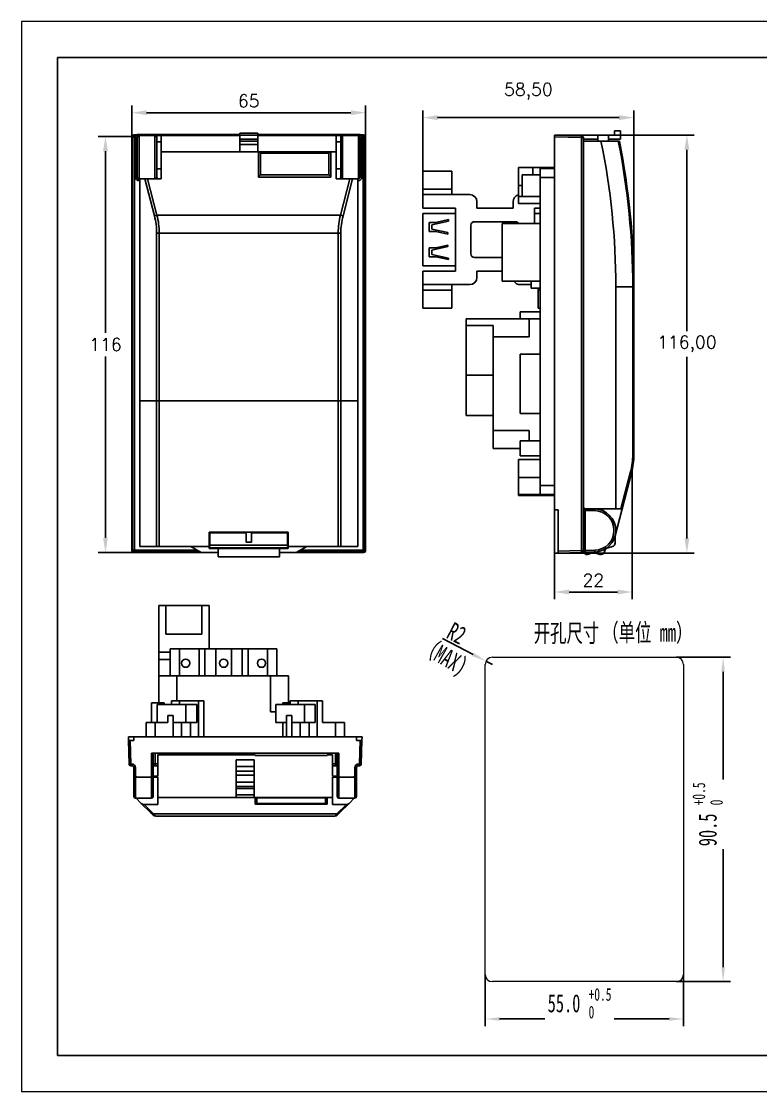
# Model space of a CAD drawing. Header units: millimetres. Extents: x 267 to 687, y -167 to 130.
# Drawn here: x 267.2 to 472.3, y -167.5 to 129.5 of the extents above; entities that cross this region are included whole.
import ezdxf

# ---------------------------------------------------------------- set-up
doc = ezdxf.new("R2010")
doc.units = ezdxf.units.MM
doc.header["$PDSIZE"] = -1
doc.linetypes.add('虚线', pattern=[2, 1, -1])
doc.layers.get('0').update_dxf_attribs({"lineweight": 18})
for name, color, linetype, lineweight in [('尺寸线层', 3, 'Continuous', 18), ('粗实线层', 7, 'Continuous', 25), ('细实线层', 7, 'Continuous', 18)]:
    doc.layers.add(name, color=color, linetype=linetype, lineweight=lineweight)
doc.styles.get("Standard").update_dxf_attribs({"font": 'txt.shx'})
doc.styles.add('标准', font='', dxfattribs={"width": 0.667})
doc.styles.get('标准').set_extended_font_data('宋体')
doc.dimstyles.new('ISO-25', dxfattribs={"dimtxt": 2.5, "dimasz": 2.5, "dimexe": 1.25, "dimexo": 0.625, "dimtad": 1, "dimtxsty": 'Standard', "dimcen": 2.5, "dimdle": 5, "dimadec": 0, "dimazin": 0, "dimtfac": 1, "dimtmove": 0, "dimatfit": 3, "dimfxl": 1, "dimarcsym": 0})
doc.dimstyles.new('标准', dxfattribs={"dimtxt": 3.5, "dimasz": 4, "dimexe": 2, "dimexo": 0, "dimtad": 1, "dimdsep": 46, "dimtxsty": '标准', "dimblk": '_CAXARROW', "dimcen": 0, "dimdle": 6, "dimazin": 2, "dimtfac": 0.707107, "dimtdec": 3, "dimtmove": 2, "dimatfit": 3, "dimfxl": 1, "dimfrac": 2, "dimtolj": 1, "dimarcsym": 1})

# ---------------------------------------------------------------- blocks, each defined once
blk = doc.blocks.new('*X2')
at = {"layer": 'Defpoints', "color": 0, "transparency": 16777216}
for p in [(297.9, 104.2), (297.9, 86.12), (362.7, 86.12)]:
    blk.add_point(p, dxfattribs=at)
at = {"layer": '尺寸线层', "color": 0, "linetype": 'Continuous', "lineweight": -2, "transparency": 16777216}
for p, q in [((297.9, 86.12), (297.9, 106.2)), ((358.62, 104.2), (301.98, 104.2)), ((362.7, 86.12), (362.7, 106.2))]:
    blk.add_line(p, q, dxfattribs=at)
at = {"layer": '尺寸线层', "color": 0, "transparency": 16777216}
for points in [[(301.98, 104.88), (301.98, 103.52), (297.9, 104.2)], [(358.62, 104.88), (358.62, 103.52), (362.7, 104.2)]]:
    blk.add_solid(points, dxfattribs=at)
at = {"layer": '尺寸线层', "color": 0, "transparency": 16777216, "insert": (330.3, 107.48), "char_height": 3.5, "width": 20.5, "attachment_point": 5, "bg_fill": 3, "box_fill_scale": 1.1, "bg_fill_color": 256, "bg_fill_true_color": 13158600, "bg_fill_transparency": 0}
blk.add_mtext('\\A1;65', dxfattribs=at)
blk = doc.blocks.new('*X3')
at = {"layer": 'Defpoints', "color": 0, "transparency": 16777216}
for p in [(415.1, 97.99), (451.82, 97.99), (415.1, -18.01)]:
    blk.add_point(p, dxfattribs=at)
at = {"layer": '尺寸线层', "color": 0, "linetype": 'Continuous', "lineweight": -2, "transparency": 16777216}
for p, q in [((415.1, 97.99), (453.82, 97.99)), ((451.82, 93.91), (451.82, 43.55)), ((451.82, -13.93), (451.82, 36.42)), ((415.1, -18.01), (453.82, -18.01))]:
    blk.add_line(p, q, dxfattribs=at)
at = {"layer": '尺寸线层', "color": 0, "transparency": 16777216}
for points in [[(451.14, 93.91), (452.5, 93.91), (451.82, 97.99)], [(451.14, -13.93), (452.5, -13.93), (451.82, -18.01)]]:
    blk.add_solid(points, dxfattribs=at)
at = {"layer": '尺寸线层', "color": 0, "transparency": 16777216, "insert": (451.82, 39.99), "char_height": 3.5, "width": 22.5, "attachment_point": 5, "bg_fill": 3, "box_fill_scale": 1.1, "bg_fill_color": 256, "bg_fill_true_color": 13158600, "bg_fill_transparency": 0}
blk.add_mtext('\\A1;116,00', dxfattribs=at)
blk = doc.blocks.new('*X4')
at = {"layer": 'Defpoints', "color": 0, "transparency": 16777216}
for p in [(378.6, 102.83), (378.6, 87.99), (437.1, 55.88)]:
    blk.add_point(p, dxfattribs=at)
at = {"layer": '尺寸线层', "color": 0, "linetype": 'Continuous', "lineweight": -2, "transparency": 16777216}
for p, q in [((378.6, 87.99), (378.6, 104.83)), ((437.1, 55.88), (437.1, 104.83)), ((433.02, 102.83), (382.68, 102.83))]:
    blk.add_line(p, q, dxfattribs=at)
at = {"layer": '尺寸线层', "color": 0, "transparency": 16777216}
for points in [[(382.68, 103.51), (382.68, 102.15), (378.6, 102.83)], [(433.02, 103.51), (433.02, 102.15), (437.1, 102.83)]]:
    blk.add_solid(points, dxfattribs=at)
at = {"layer": '尺寸线层', "color": 0, "transparency": 16777216, "insert": (407.85, 110.15), "char_height": 3.5, "width": 19.5, "attachment_point": 5, "bg_fill": 3, "box_fill_scale": 1.1, "bg_fill_color": 256, "bg_fill_true_color": 13158600, "bg_fill_transparency": 0}
blk.add_mtext('\\A1;58,50', dxfattribs=at)
blk = doc.blocks.new('$CAXA_FRAME_13B17AC1$')
at = {"layer": '粗实线层'}
for p, q in [((-200, 138.5), (-200, -138.5)), ((200, 138.5), (-200, 138.5)), ((-200, -138.5), (200, -138.5))]:
    blk.add_line(p, q, dxfattribs=at)
at = {"layer": '细实线层'}
for p, q in [((210, 148.5), (-210, 148.5)), ((-210, 148.5), (-210, -148.5)), ((-210, -148.5), (210, -148.5))]:
    blk.add_line(p, q, dxfattribs=at)
blk = doc.blocks.new('_CAXARROW')
blk.add_hatch(color=0).paths.add_polyline_path([(0, 0), (-1, 0.125), (-1, -0.125)], flags=0)
blk = doc.blocks.new('*D10')
at = {"color": 0, "lineweight": -2, "transparency": 16777216}
for p, q in [((395.88, -134.93), (395.88, -149.31)), ((450.88, -134.93), (450.88, -149.31)), ((399.88, -147.31), (412.44, -147.31)), ((446.88, -147.31), (431.66, -147.31))]:
    blk.add_line(p, q, dxfattribs=at)
at = {"layer": 'Defpoints', "color": 0, "transparency": 16777216}
for p in [(395.88, -134.93), (450.88, -134.93), (450.88, -147.31)]:
    blk.add_point(p, dxfattribs=at)
at = {"color": 0, "lineweight": -2, "transparency": 16777216, "xscale": 4, "yscale": 4, "zscale": 4, "rotation": 180}
blk.add_blockref('_CAXARROW', (395.88, -147.31), dxfattribs=at)
at = {"color": 0, "lineweight": -2, "transparency": 16777216, "xscale": 4, "yscale": 4, "zscale": 4}
blk.add_blockref('_CAXARROW', (450.88, -147.31), dxfattribs=at)
at = {"color": 0, "transparency": 16777216, "insert": (422.05, -142.94), "char_height": 5, "width": 50.891, "attachment_point": 5, "style": '标准'}
blk.add_mtext('\\A1;55.0 {\\H0.7x;\\S+0.5^ 0;}', dxfattribs=at)
blk = doc.blocks.new('*D11')
at = {"color": 0, "lineweight": -2, "transparency": 16777216}
for p, q in [((448.88, -46.93), (463.87, -46.93)), ((461.87, -50.93), (461.87, -80.86)), ((461.87, -132.93), (461.87, -100.15)), ((448.88, -136.93), (463.87, -136.93))]:
    blk.add_line(p, q, dxfattribs=at)
at = {"layer": 'Defpoints', "color": 0, "transparency": 16777216}
for p in [(448.88, -46.93), (448.88, -136.93), (461.87, -136.93)]:
    blk.add_point(p, dxfattribs=at)
at = {"color": 0, "lineweight": -2, "transparency": 16777216, "xscale": 4, "yscale": 4, "zscale": 4}
for p, rotation in [((461.87, -46.93), 90), ((461.87, -136.93), 270)]:
    blk.add_blockref('_CAXARROW', p, dxfattribs=dict(at, rotation=rotation))
at = {"color": 0, "transparency": 16777216, "insert": (457.57, -90.51), "char_height": 5, "width": 51.3719, "attachment_point": 5, "rotation": 90, "style": '标准'}
blk.add_mtext('\\A1;90.5 {\\H0.7x;\\S+0.5^ 0;}', dxfattribs=at)
blk = doc.blocks.new('*D12')
at = {"color": 0, "lineweight": -2, "transparency": 16777216}
for p, q in [((384.07, -41.74), (392.56, -46.16)), ((397.88, -48.93), (396.1, -48.01))]:
    blk.add_line(p, q, dxfattribs=at)
at = {"layer": 'Defpoints', "color": 0, "transparency": 16777216}
for p in [(396.1, -48.01), (397.88, -48.93)]:
    blk.add_point(p, dxfattribs=at)
at = {"color": 0, "lineweight": -2, "transparency": 16777216, "xscale": 4, "yscale": 4, "zscale": 4, "rotation": 332.4782939990824}
blk.add_blockref('_CAXARROW', (396.1, -48.01), dxfattribs=at)
at = {"color": 0, "transparency": 16777216, "insert": (387.98, -40.25), "char_height": 5, "width": 44.6882, "attachment_point": 5, "rotation": 332.4783, "style": '标准'}
blk.add_mtext('\\A1;R2', dxfattribs=at)
blk = doc.blocks.new('*D13')
at = {"color": 0, "lineweight": -2, "transparency": 16777216}
for p, q in [((415.1, 6.92), (415.1, -30.81)), ((436.65, 6.92), (436.65, -30.81)), ((432.57, -28.81), (419.18, -28.81))]:
    blk.add_line(p, q, dxfattribs=at)
at = {"color": 0, "transparency": 16777216}
for points in [[(419.18, -28.13), (419.18, -29.49), (415.1, -28.81)], [(432.57, -28.13), (432.57, -29.49), (436.65, -28.81)]]:
    blk.add_solid(points, dxfattribs=at)
at = {"layer": 'Defpoints', "color": 0, "transparency": 16777216}
for p in [(415.1, 6.92), (436.65, 6.92), (415.1, -28.81)]:
    blk.add_point(p, dxfattribs=at)
at = {"color": 0, "transparency": 16777216, "insert": (425.87, -25.53), "char_height": 3.5, "attachment_point": 5}
blk.add_mtext('\\A1;22', dxfattribs=at)
blk = doc.blocks.new('*D17')
at = {"color": 0, "lineweight": -2, "transparency": 16777216}
for p, q in [((297.92, 97.6), (288.56, 97.6)), ((290.56, 93.52), (290.56, 43.14)), ((290.56, -13.8), (290.56, 36.59)), ((298.4, -17.88), (288.56, -17.88))]:
    blk.add_line(p, q, dxfattribs=at)
at = {"color": 0, "transparency": 16777216}
for points in [[(289.88, 93.52), (291.24, 93.52), (290.56, 97.6)], [(289.88, -13.8), (291.24, -13.8), (290.56, -17.88)]]:
    blk.add_solid(points, dxfattribs=at)
at = {"layer": 'Defpoints', "color": 0, "transparency": 16777216}
for p in [(290.56, 97.6), (297.92, 97.6), (298.4, -17.88)]:
    blk.add_point(p, dxfattribs=at)
at = {"color": 0, "transparency": 16777216, "insert": (290.56, 39.86), "char_height": 3.5, "attachment_point": 5}
blk.add_mtext('\\A1;116', dxfattribs=at)

msp = doc.modelspace()

# ---------------------------------------------------------------- linework, layer by layer
at = {"color": 7, "linetype": 'Continuous', "lineweight": 25}
for p, q in [((298.423, 98.099), (298.593, 97.928)), ((298.423, 98.099), (299.397, 98.099)), ((299.397, 98.125), (299.397, 98.099)), ((327.797, 98.125), (299.397, 98.125)), ((332.797, 98.541), (327.797, 98.541)), ((327.797, 97.948), (327.797, 98.541)), ((332.797, 98.541), (332.797, 97.948)), ((361.197, 98.125), (332.797, 98.125)), ((361.197, 98.099), (361.197, 98.125)), ((362.171, 98.099), (361.197, 98.099)), ((362, 97.928), (362.171, 98.099)), ((431.78, 99.137), (431.78, 97.98)), ((433.378, 99.137), (431.78, 99.137)), ((433.378, 96.823), (433.378, 99.137)), ((298.093, 97.428), (297.923, 97.599)), ((297.923, 86.125), (297.923, 97.599)), ((298.093, -17.178), (298.093, 97.428)), ((298.093, 97.428), (298.593, 97.428)), ((298.593, 97.928), (298.897, 97.928)), ((298.593, 97.928), (298.593, 97.428)), ((298.593, 97.428), (298.593, -17.178)), ((298.897, 97.428), (298.593, 97.428)), ((298.897, 97.928), (298.897, 97.428)), ((298.897, 86.333), (298.897, 97.428)), ((299.397, 97.333), (299.397, 97.402)), ((299.397, 86.333), (299.397, 97.333)), ((299.897, 97.902), (299.897, 97.833)), ((299.897, 97.833), (299.897, 85.833)), ((304.297, 97.833), (299.897, 97.833)), ((306.047, 97.833), (300.047, 97.833)), ((304.297, 97.833), (304.297, 98.007)), ((304.297, 98.007), (327.797, 98.007)), ((304.297, 85.833), (304.297, 97.833)), ((327.797, 97.835), (304.342, 97.835)), ((304.797, 97.507), (304.797, 97.333)), ((304.797, 97.333), (304.797, 86.333)), ((306.047, 96.125), (304.797, 96.125)), ((306.047, 97.833), (306.047, 93.341)), ((332.797, 97.948), (327.797, 97.948)), ((327.797, 97.948), (327.797, 96.861)), ((332.797, 96.861), (327.797, 96.861)), ((327.797, 96.861), (327.797, 96.323)), ((327.797, 96.323), (332.797, 96.323)), ((327.797, 95.364), (327.797, 96.323)), ((332.797, 95.364), (327.797, 95.364)), ((327.797, 95.364), (327.797, 93.341)), ((332.797, 98.007), (356.297, 98.007)), ((332.797, 97.948), (332.797, 96.861)), ((356.251, 97.835), (332.797, 97.835)), ((332.797, 96.861), (332.797, 96.323)), ((332.797, 96.323), (332.797, 95.364)), ((332.797, 95.364), (332.797, 93.341)), ((354.547, 97.833), (360.547, 97.833)), ((354.547, 93.341), (354.547, 97.833)), ((354.547, 96.125), (355.797, 96.125)), ((355.797, 97.333), (355.797, 97.507)), ((355.797, 86.333), (355.797, 97.333)), ((356.297, 98.007), (356.297, 97.833)), ((356.297, 97.833), (356.297, 85.833)), ((360.697, 97.833), (356.297, 97.833)), ((360.697, 97.833), (360.697, 97.902)), ((360.697, 85.833), (360.697, 97.833)), ((361.197, 97.402), (361.197, 97.333)), ((361.197, 97.333), (361.197, 86.333)), ((361.697, 97.928), (362, 97.928)), ((361.697, 97.428), (361.697, 97.928)), ((361.697, 97.428), (361.697, 86.333)), ((362, 97.428), (361.697, 97.428)), ((362, 97.428), (362, 97.928)), ((362, -17.178), (362, 97.428)), ((362, 97.428), (362.5, 97.428)), ((362.67, 97.599), (362.5, 97.428)), ((362.5, 97.428), (362.5, -17.178)), ((362.67, 86.125), (362.67, 97.599)), ((415.098, 97.987), (422.611, 97.79)), ((415.098, 97.487), (415.098, 97.987)), ((422.611, 97.29), (415.098, 97.487)), ((415.098, 97.487), (415.098, -6.013)), ((421.135, 97.987), (421.135, 97.829)), ((427.098, 97.987), (421.135, 97.987)), ((422.611, -17.316), (422.611, 97.29)), ((423.098, 97.29), (422.611, 97.29)), ((423.098, 97.29), (423.098, -17.316)), ((423.098, 96.823), (427.098, 96.823)), ((427.996, 96.279), (423.098, 96.279)), ((427.098, 97.987), (427.098, 96.279)), ((427.098, 97.987), (430.098, 97.987)), ((432.799, 96.279), (427.996, 96.279)), ((430.098, 97.987), (430.098, 96.279)), ((431.78, 97.98), (430.098, 97.984)), ((430.098, 96.823), (433.378, 96.823)), ((433.098, 96.279), (432.799, 96.279)), ((306.047, 85.833), (306.047, 93.341)), ((327.797, 93.341), (306.047, 93.341)), ((332.797, 93.341), (327.797, 93.341)), ((333.047, 93.341), (332.797, 93.341)), ((333.047, 93.341), (333.047, 86.341)), ((353.047, 93.341), (333.047, 93.341)), ((333.547, 92.967), (333.547, 86.967)), ((352.547, 92.967), (333.547, 92.967)), ((352.547, 86.967), (352.547, 92.967)), ((353.047, 86.341), (353.047, 93.341)), ((354.547, 93.341), (353.047, 93.341)), ((354.547, 93.341), (354.547, 85.833)), ((299.397, 86.333), (298.897, 86.333)), ((306.047, 88.625), (304.797, 88.625)), ((333.047, 86.341), (353.047, 86.341)), ((333.547, 86.967), (352.547, 86.967)), ((354.547, 88.625), (355.797, 88.625)), ((361.697, 86.333), (361.197, 86.333)), ((386.598, 87.987), (378.598, 87.987)), ((378.598, 82.987), (378.598, 87.987)), ((386.598, 82.987), (386.598, 87.987)), ((405.098, 88.987), (409.098, 88.987)), ((405.098, 88.987), (405.098, 83.987)), ((406.098, 86.987), (411.098, 86.987)), ((406.098, 86.987), (406.098, 80.987)), ((409.098, 88.987), (415.098, 88.987)), ((409.098, 86.987), (409.098, 88.987)), ((411.098, 88.737), (415.098, 88.737)), ((411.098, 88.737), (411.098, 86.237)), ((411.098, 86.237), (411.098, 0.737)), ((411.098, 86.237), (415.098, 86.237)), ((297.923, 86.125), (297.897, 86.125)), ((297.897, 86.125), (297.897, -17.375)), ((300.047, 85.833), (299.897, 85.833)), ((299.897, 85.833), (299.897, 85.333)), ((300.047, 24.229), (300.047, 85.833)), ((300.047, 85.833), (301.477, 85.833)), ((304.144, 75.562), (301.477, 85.833)), ((301.477, 85.833), (302.25, 85.833)), ((302.25, 85.833), (304.851, 75.813)), ((306.047, 85.833), (302.25, 85.833)), ((354.547, 85.833), (358.343, 85.833)), ((355.742, 75.813), (358.343, 85.833)), ((359.116, 85.833), (356.449, 75.562)), ((358.343, 85.833), (359.116, 85.833)), ((359.116, 85.833), (360.547, 85.833)), ((360.697, 85.833), (360.547, 85.833)), ((360.547, 85.833), (360.547, 24.229)), ((360.697, 85.333), (360.697, 85.833)), ((362.697, 86.125), (362.67, 86.125)), ((362.697, -17.375), (362.697, 86.125)), ((405.098, 83.987), (405.098, 80.987)), ((378.598, 82.987), (386.598, 82.987)), ((378.598, 82.987), (378.598, 81.487)), ((378.598, 81.487), (378.598, 77.737)), ((378.598, 81.487), (391.598, 81.487)), ((386.598, 82.987), (386.598, 81.487)), ((405.098, 78.987), (405.098, 80.987)), ((405.098, 80.987), (406.098, 80.987)), ((406.098, 80.987), (411.098, 80.987)), ((387.598, 77.737), (378.598, 77.737)), ((387.598, 60.237), (387.598, 77.737)), ((393.598, 79.487), (393.598, 77.737)), ((393.598, 77.737), (403.598, 77.737)), ((403.598, 77.737), (403.598, 79.487)), ((405.098, 78.987), (411.098, 78.987)), ((411.098, 77.737), (409.598, 77.737)), ((409.598, 77.737), (409.598, 73.487)), ((304.851, 75.813), (355.742, 75.813)), ((378.598, 76.227), (378.598, 61.747)), ((378.598, 76.227), (387.598, 76.227)), ((385.658, 74.53), (382.16, 73.761)), ((385.658, 74.114), (385.658, 74.53)), ((411.098, 76.227), (409.598, 76.227)), ((382.16, 73.761), (380.342, 73.761)), ((380.342, 73.761), (380.342, 71.245)), ((381.113, 73.114), (385.658, 74.114)), ((381.113, 71.892), (381.113, 73.114)), ((385.558, 70.915), (381.113, 71.892)), ((391.897, 65.014), (391.897, 72.96)), ((392.897, 73.96), (404.298, 73.96)), ((400.598, 57.487), (400.598, 73.487)), ((400.598, 73.487), (411.098, 73.487)), ((304.754, 24.229), (304.754, 70.787)), ((304.754, 70.787), (305.461, 70.787)), ((305.461, 70.787), (305.461, 24.229)), ((355.132, 70.787), (305.461, 70.787)), ((355.132, 24.229), (355.132, 70.787)), ((355.839, 70.787), (355.132, 70.787)), ((355.839, 70.787), (355.839, 24.229)), ((380.342, 71.245), (382.16, 71.245)), ((382.16, 71.245), (385.558, 70.498)), ((385.558, 70.498), (385.558, 70.915)), ((382.16, 66.729), (380.342, 66.729)), ((380.342, 66.729), (380.342, 64.213)), ((381.113, 66.082), (385.558, 67.06)), ((381.113, 64.86), (381.113, 66.082)), ((385.558, 67.476), (382.16, 66.729)), ((385.558, 67.06), (385.558, 67.476)), ((380.342, 64.213), (382.16, 64.213)), ((385.658, 63.86), (381.113, 64.86)), ((382.16, 64.213), (385.658, 63.444)), ((385.658, 63.444), (385.658, 63.86)), ((400.598, 64.014), (392.897, 64.014)), ((378.598, 61.747), (387.598, 61.747)), ((378.598, 60.237), (378.598, 56.487)), ((378.598, 60.237), (387.598, 60.237)), ((400.598, 60.237), (393.598, 60.237)), ((393.598, 60.237), (393.598, 58.487)), ((378.598, 56.487), (391.598, 56.487)), ((378.598, 56.487), (378.598, 54.987)), ((386.598, 56.487), (386.598, 54.987)), ((400.598, 57.487), (411.098, 57.487)), ((405.598, 56.487), (408.598, 56.487)), ((408.598, 55.487), (408.598, 57.487)), ((378.598, 54.987), (386.598, 54.987)), ((378.598, 49.987), (378.598, 54.987)), ((386.598, 49.987), (386.598, 54.987)), ((411.098, 55.487), (408.598, 55.487)), ((410.598, 54.987), (410.598, 55.487)), ((410.598, 54.987), (410.598, 49.987)), ((432.098, -5.721), (432.098, 55.883)), ((436.805, 55.883), (432.098, 55.883)), ((436.805, 9.325), (436.805, 55.883)), ((436.805, 55.883), (437.098, 55.883)), ((437.098, 55.883), (437.098, 9.325)), ((378.598, 49.987), (386.598, 49.987)), ((405.598, 48.987), (405.598, 46.987)), ((405.598, 48.987), (411.098, 48.987)), ((410.598, 49.987), (411.098, 49.987)), ((390.598, 45.176), (390.598, 46.987)), ((408.098, 46.987), (390.598, 46.987)), ((390.598, 45.176), (398.098, 45.176)), ((390.598, 45.176), (390.598, 31.374)), ((398.098, 41.987), (398.098, 45.176)), ((408.098, 46.987), (411.098, 46.987)), ((408.098, 46.987), (408.098, 41.987)), ((408.098, 41.987), (398.098, 41.987)), ((398.098, 15.987), (398.098, 41.987)), ((405.598, 37.237), (405.598, 20.737)), ((405.598, 37.237), (411.098, 37.237)), ((390.598, 31.374), (398.098, 31.374)), ((390.598, 31.374), (390.598, 20.201)), ((300.047, -16.167), (300.047, 24.229)), ((300.047, 24.229), (304.754, 24.229)), ((304.754, 24.229), (305.461, 24.229)), ((304.754, -16.167), (304.754, 24.229)), ((355.132, 24.229), (305.461, 24.229)), ((305.461, 24.229), (305.461, -16.167)), ((355.132, -16.167), (355.132, 24.229)), ((355.839, 24.229), (355.132, 24.229)), ((355.839, 24.229), (355.839, -16.167)), ((355.839, 24.229), (360.547, 24.229)), ((360.547, 24.229), (360.547, -16.167)), ((390.598, 20.201), (398.098, 20.201)), ((405.598, 20.737), (411.098, 20.737)), ((408.098, 15.987), (398.098, 15.987)), ((398.098, 10.987), (398.098, 15.987)), ((408.098, 15.987), (408.098, 13.174)), ((405.598, 13.174), (411.098, 13.174)), ((405.598, 13.174), (405.598, 8.987)), ((405.598, 10.987), (398.098, 10.987)), ((405.598, 8.987), (411.098, 8.987)), ((436.805, 9.325), (437.098, 9.325)), ((411.098, 7.987), (405.098, 7.987)), ((405.098, 2.987), (405.098, 7.987)), ((405.098, -1.763), (405.098, 2.987)), ((433.529, -5.721), (436.195, 4.55)), ((436.456, 4.299), (433.855, -5.721)), ((411.098, 0.737), (411.098, -1.763)), ((411.098, 0.737), (415.098, 0.737)), ((405.098, -1.763), (411.098, -1.763)), ((405.098, -2.013), (405.098, -1.763)), ((405.098, -2.013), (409.098, -2.013)), ((409.098, -2.013), (409.098, -1.763)), ((409.098, -2.013), (415.098, -2.013)), ((411.098, -1.763), (415.098, -1.763)), ((423.598, -6.221), (423.598, -5.721)), ((423.598, -5.721), (426.253, -5.721)), ((426.253, -5.721), (432.098, -5.721)), ((431.905, -13.229), (433.855, -5.721)), ((433.529, -5.721), (432.098, -5.721)), ((433.855, -5.721), (433.529, -5.721)), ((415.098, -6.013), (416.098, -6.013)), ((415.098, -6.013), (415.098, -18.013)), ((416.098, -6.013), (416.098, -17.487)), ((423.098, -6.221), (423.598, -6.221)), ((423.598, -6.221), (423.598, -17.29)), ((426.246, -6.221), (423.598, -6.221)), ((319.353, -12.224), (341.24, -12.224)), ((319.541, -12.411), (319.353, -12.224)), ((329.547, -12.411), (319.541, -12.411)), ((319.541, -12.411), (319.541, -16.167)), ((331.047, -12.241), (329.547, -12.241)), ((329.547, -12.241), (329.547, -14.98)), ((331.047, -12.241), (331.047, -14.98)), ((341.052, -12.411), (331.047, -12.411)), ((341.052, -12.411), (341.24, -12.224)), ((341.052, -16.167), (341.052, -12.411)), ((431.905, -15.252), (431.905, -13.229)), ((297.897, -17.375), (298.093, -17.178)), ((298.093, -17.178), (298.593, -17.178)), ((298.593, -17.678), (298.396, -17.875)), ((298.593, -17.678), (298.593, -17.178)), ((300.047, -16.167), (304.754, -16.167)), ((304.754, -16.167), (305.461, -16.167)), ((319.366, -16.167), (305.461, -16.167)), ((314.201, -16.167), (317.104, -17.875)), ((319.541, -16.167), (319.366, -16.167)), ((319.366, -16.711), (319.366, -16.167)), ((341.227, -16.55), (319.366, -16.55)), ((321.797, -16.711), (319.366, -16.711)), ((341.052, -15.813), (319.541, -15.813)), ((321.797, -16.55), (321.797, -16.711)), ((321.797, -16.711), (321.797, -19.025)), ((338.797, -16.711), (321.797, -16.711)), ((331.047, -14.98), (329.547, -14.98)), ((338.797, -16.55), (338.797, -16.711)), ((338.797, -16.711), (338.797, -19.025)), ((341.227, -16.711), (338.797, -16.711)), ((341.227, -16.167), (341.052, -16.167)), ((355.132, -16.167), (341.227, -16.167)), ((341.227, -16.167), (341.227, -16.711)), ((343.489, -17.875), (346.392, -16.167)), ((355.132, -16.167), (355.839, -16.167)), ((355.839, -16.167), (360.547, -16.167)), ((362, -17.178), (362, -17.678)), ((362, -17.178), (362.5, -17.178)), ((362.197, -17.875), (362, -17.678)), ((362.5, -17.178), (362.697, -17.375)), ((416.098, -17.487), (422.611, -17.316)), ((416.098, -17.987), (416.098, -17.487)), ((422.611, -17.816), (416.098, -17.987)), ((423.098, -17.316), (422.611, -17.316)), ((423.184, -17.801), (423.337, -18.003)), ((423.598, -17.29), (426.24, -17.221)), ((426.253, -17.721), (423.611, -17.79)), ((424.592, -18.286), (425.657, -17.736)), ((425.775, -17.733), (427.651, -18.375)), ((428.888, -17.836), (429.373, -16.749)), ((429.373, -16.749), (431.19, -16.211)), ((298.396, -17.875), (317.104, -17.875)), ((317.104, -17.875), (321.797, -17.875)), ((338.797, -19.025), (321.797, -19.025)), ((338.797, -17.875), (343.489, -17.875)), ((343.489, -17.875), (362.197, -17.875)), ((416.098, -17.987), (415.098, -18.013)), ((305.321, -32.54), (305.321, -45.54)), ((305.321, -32.54), (307.321, -32.54)), ((307.321, -32.54), (307.321, -40.54)), ((307.321, -32.54), (317.321, -32.54)), ((317.321, -32.54), (317.321, -40.54)), ((317.321, -32.54), (319.321, -32.54)), ((319.321, -32.54), (319.321, -44.54)), ((307.321, -40.54), (317.321, -40.54)), ((308.51, -44.54), (308.51, -52.04)), ((308.51, -44.54), (311.129, -44.54)), ((311.129, -44.54), (311.129, -52.04)), ((311.129, -44.54), (316.512, -44.54)), ((316.512, -44.54), (316.512, -52.04)), ((316.512, -44.54), (318.162, -44.54)), ((318.162, -44.54), (318.162, -52.04)), ((318.162, -44.54), (321.133, -44.54)), ((321.133, -44.54), (321.133, -52.04)), ((321.133, -44.54), (325.508, -44.54)), ((325.508, -44.54), (325.508, -52.04)), ((328.48, -44.54), (325.508, -44.54)), ((328.48, -44.54), (328.48, -52.04)), ((330.13, -44.54), (328.48, -44.54)), ((330.13, -44.54), (330.13, -52.04)), ((335.513, -44.54), (330.13, -44.54)), ((335.513, -44.54), (335.513, -52.04)), ((338.132, -44.54), (335.513, -44.54)), ((338.132, -44.54), (338.132, -52.04)), ((305.321, -47.54), (305.321, -45.54)), ((308.51, -47.54), (305.321, -47.54)), ((305.321, -47.54), (305.321, -52.04)), ((305.321, -52.04), (310.321, -52.04)), ((305.321, -59.54), (305.321, -52.04)), ((310.321, -59.04), (310.321, -52.04)), ((310.321, -52.04), (336.321, -52.04)), ((336.321, -62.04), (336.321, -52.04)), ((336.321, -52.04), (341.321, -52.04)), ((341.321, -59.54), (341.321, -52.04)), ((308.877, -59.04), (308.877, -60.04)), ((308.877, -59.04), (311.074, -59.04)), ((311.074, -59.04), (311.074, -60.04)), ((311.074, -59.04), (316.377, -59.04)), ((316.377, -59.04), (316.377, -69.04)), ((316.377, -59.04), (317.877, -59.04)), ((317.877, -59.04), (317.877, -69.04)), ((341.765, -59.04), (341.765, -60.04)), ((341.765, -59.04), (343.962, -59.04)), ((343.962, -59.04), (343.962, -60.04)), ((343.962, -59.04), (349.265, -59.04)), ((349.265, -59.04), (349.265, -69.04)), ((349.265, -59.04), (350.765, -59.04)), ((350.765, -59.04), (350.765, -65.04)), ((306.873, -59.54), (303.321, -59.54)), ((303.321, -59.54), (303.321, -65.04)), ((304.877, -60.04), (304.877, -65.04)), ((312.877, -60.04), (304.877, -60.04)), ((306.873, -59.54), (306.873, -60.04)), ((312.877, -60.04), (312.877, -65.04)), ((312.877, -60.04), (315.877, -60.04)), ((315.877, -65.04), (315.877, -60.04)), ((337.765, -62.04), (336.321, -62.04)), ((337.765, -60.04), (337.765, -65.04)), ((345.765, -60.04), (337.765, -60.04)), ((339.769, -59.54), (339.769, -60.04)), ((341.765, -59.54), (339.769, -59.54)), ((345.765, -60.04), (345.765, -65.04)), ((345.765, -60.04), (348.765, -60.04)), ((348.765, -65.04), (348.765, -60.04)), ((301.821, -65.04), (301.821, -69.04)), ((304.321, -65.04), (301.821, -65.04)), ((304.321, -65.04), (304.321, -69.04)), ((307.877, -65.04), (304.321, -65.04)), ((307.877, -63.04), (309.377, -63.04)), ((307.877, -63.04), (307.877, -65.04)), ((309.377, -63.04), (309.377, -69.04)), ((312.877, -65.04), (309.377, -65.04)), ((311.627, -65.04), (311.627, -69.04)), ((312.877, -65.04), (315.877, -65.04)), ((314.127, -69.04), (314.127, -65.04)), ((340.765, -65.04), (337.765, -65.04)), ((339.769, -65.04), (339.769, -69.04)), ((340.765, -63.04), (340.765, -69.04)), ((340.765, -63.04), (342.265, -63.04)), ((342.265, -63.04), (342.265, -69.04)), ((345.765, -65.04), (342.265, -65.04)), ((344.515, -65.04), (344.515, -69.04)), ((345.765, -65.04), (348.765, -65.04)), ((347.015, -69.04), (347.015, -65.04)), ((354.321, -65.04), (350.765, -65.04)), ((354.321, -65.04), (354.321, -69.04)), ((356.821, -65.04), (354.321, -65.04)), ((356.821, -65.04), (356.821, -69.04)), ((296.947, -70.04), (296.921, -69.04)), ((298.421, -69.04), (296.921, -69.04)), ((297.117, -76.553), (296.947, -70.04)), ((296.947, -70.04), (297.447, -70.04)), ((297.447, -70.04), (297.617, -76.553)), ((297.447, -70.04), (298.421, -70.04)), ((298.421, -69.04), (298.421, -70.04)), ((360.221, -69.04), (298.421, -69.04)), ((360.221, -70.04), (360.221, -69.04)), ((361.721, -69.04), (360.221, -69.04)), ((361.195, -70.04), (360.221, -70.04)), ((361.024, -76.553), (361.195, -70.04)), ((361.195, -70.04), (361.695, -70.04)), ((361.695, -70.04), (361.524, -76.553)), ((361.721, -69.04), (361.695, -70.04)), ((303.321, -80.195), (303.321, -73.54)), ((303.321, -73.54), (355.321, -73.54)), ((303.821, -73.54), (303.821, -79.881)), ((304.321, -73.54), (304.321, -76.54)), ((332.071, -74.036), (305.071, -74.036)), ((305.071, -74.036), (305.071, -79.881)), ((332.071, -74.229), (332.071, -74.036)), ((352.071, -74.229), (332.071, -74.229)), ((353.571, -74.036), (352.071, -74.036)), ((352.071, -74.036), (352.071, -74.229)), ((353.571, -79.881), (353.571, -74.036)), ((354.321, -76.54), (354.321, -73.54)), ((354.821, -79.881), (354.821, -73.54)), ((355.321, -73.54), (355.321, -80.195)), ((297.617, -76.553), (297.921, -76.553)), ((297.617, -76.553), (297.617, -77.04)), ((297.921, -77.04), (297.617, -77.04)), ((297.921, -76.553), (297.921, -77.04)), ((304.321, -76.54), (303.821, -76.54)), ((303.846, -77.04), (305.071, -77.04)), ((331.821, -75.392), (326.821, -75.392)), ((326.821, -75.392), (326.821, -77.279)), ((331.821, -75.392), (331.821, -77.279)), ((354.796, -77.04), (353.571, -77.04)), ((354.821, -76.54), (354.321, -76.54)), ((360.721, -76.553), (361.024, -76.553)), ((360.721, -77.04), (360.721, -76.553)), ((361.024, -77.04), (360.721, -77.04)), ((361.024, -77.04), (361.024, -76.553)), ((298.421, -80.182), (298.421, -77.54)), ((298.421, -85.54), (298.421, -80.182)), ((298.921, -77.553), (298.921, -80.195)), ((299.071, -80.195), (299.071, -79.881)), ((303.411, -79.881), (305.071, -79.881)), ((303.821, -80.182), (303.821, -85.54)), ((326.821, -77.279), (331.821, -77.279)), ((326.821, -78.534), (326.821, -77.279)), ((331.821, -78.534), (326.821, -78.534)), ((326.821, -78.534), (326.821, -79.65)), ((331.821, -79.65), (326.821, -79.65)), ((326.821, -79.65), (326.821, -81.593)), ((331.821, -77.279), (331.821, -78.534)), ((331.821, -78.534), (331.821, -79.65)), ((331.821, -79.65), (331.821, -81.593)), ((355.23, -79.881), (353.571, -79.881)), ((354.821, -85.54), (354.821, -80.182)), ((359.721, -80.195), (359.721, -77.553)), ((360.221, -77.54), (360.221, -80.182)), ((360.221, -80.182), (360.221, -85.54)), ((303.321, -80.195), (298.921, -80.195)), ((305.071, -80.195), (299.071, -80.195)), ((305.071, -80.195), (305.071, -85.847)), ((326.821, -81.593), (331.821, -81.593)), ((326.821, -82.83), (326.821, -81.593)), ((331.821, -82.83), (326.821, -82.83)), ((326.821, -82.83), (326.821, -83.315)), ((331.821, -81.593), (331.821, -82.83)), ((331.821, -82.83), (331.821, -83.315)), ((353.571, -80.195), (359.571, -80.195)), ((353.571, -85.847), (353.571, -80.195)), ((359.721, -80.195), (355.321, -80.195)), ((298.921, -86.04), (303.321, -86.04)), ((299.071, -86.04), (300.501, -87.471)), ((326.821, -85.847), (305.071, -85.847)), ((305.071, -87.797), (305.071, -85.847)), ((331.821, -83.315), (326.821, -83.315)), ((326.821, -83.315), (326.821, -85.132)), ((326.821, -85.132), (331.821, -85.132)), ((326.821, -85.847), (326.821, -85.132)), ((331.821, -85.847), (326.821, -85.847)), ((331.821, -83.315), (331.821, -85.132)), ((331.821, -85.132), (331.821, -85.847)), ((332.071, -85.847), (331.821, -85.847)), ((352.071, -85.847), (332.071, -85.847)), ((332.071, -85.847), (332.071, -87.665)), ((351.571, -85.945), (332.571, -85.945)), ((332.571, -85.945), (332.571, -87.502)), ((351.571, -87.502), (351.571, -85.945)), ((353.571, -85.847), (352.071, -85.847)), ((352.071, -87.665), (352.071, -85.847)), ((353.571, -85.847), (353.571, -87.797)), ((355.321, -86.04), (359.721, -86.04)), ((358.14, -87.471), (359.571, -86.04)), ((303.168, -90.137), (300.501, -87.471)), ((301.274, -87.797), (303.875, -90.398)), ((305.071, -87.797), (301.274, -87.797)), ((332.071, -87.665), (352.071, -87.665)), ((332.445, -87.519), (351.696, -87.519)), ((332.571, -87.502), (351.571, -87.502)), ((353.571, -87.797), (357.368, -87.797)), ((354.766, -90.398), (357.368, -87.797)), ((358.14, -87.471), (355.473, -90.137)), ((303.875, -90.398), (354.766, -90.398)), ((354.157, -91.04), (304.485, -91.04))]:
    msp.add_line(p, q, dxfattribs=at)
at = {"color": 8, "linetype": 'Continuous', "lineweight": 25}
for p, q in [((300.047, 85.333), (299.897, 85.333)), ((360.697, 85.333), (360.547, 85.333)), ((405.098, 83.987), (406.098, 83.987)), ((410.598, 54.987), (411.098, 54.987)), ((405.098, 2.987), (411.098, 2.987)), ((298.593, -17.178), (315.92, -17.178)), ((316.769, -17.678), (298.593, -17.678)), ((362, -17.678), (343.824, -17.678)), ((344.673, -17.178), (362, -17.178)), ((305.321, -45.54), (308.51, -45.54)), ((304.321, -76.54), (305.071, -76.54)), ((353.571, -76.54), (354.321, -76.54)), ((298.921, -80.195), (298.921, -86.04)), ((303.321, -86.04), (303.321, -80.195)), ((355.321, -80.195), (355.321, -86.04)), ((359.721, -86.04), (359.721, -80.195))]:
    msp.add_line(p, q, dxfattribs=at)
for p, q in [((397.876, -46.934), (448.876, -46.934)), ((395.876, -134.934), (395.876, -48.934)), ((450.876, -48.934), (450.876, -134.934)), ((448.876, -136.934), (397.876, -136.934))]:
    msp.add_line(p, q)
at = {"color": 7, "linetype": 'Continuous', "lineweight": 25}
for points in [[(436.195, 4.55), (436.259, 4.515), (436.315, 4.48), (436.363, 4.446), (436.401, 4.413), (436.429, 4.382), (436.448, 4.352), (436.457, 4.324), (436.456, 4.299)], [(422.611, -17.816), (422.626, -17.816), (422.671, -17.815), (422.745, -17.813), (422.845, -17.81), (422.968, -17.807), (423.111, -17.803), (423.269, -17.799), (423.437, -17.795), (423.611, -17.79)], [(423.098, -17.316), (423.105, -17.316), (423.128, -17.315), (423.165, -17.313), (423.215, -17.31), (423.276, -17.307), (423.348, -17.303), (423.427, -17.299), (423.511, -17.295), (423.598, -17.29)], [(423.611, -17.79), (423.611, -17.78), (423.61, -17.752), (423.609, -17.706), (423.607, -17.644), (423.605, -17.568), (423.603, -17.481), (423.6, -17.388), (423.598, -17.29)], [(426.24, -17.221), (426.242, -17.319), (426.245, -17.412), (426.247, -17.499), (426.249, -17.574), (426.251, -17.637), (426.252, -17.683), (426.253, -17.711), (426.253, -17.721)], [(303.778, -90.747), (303.71, -90.679), (303.506, -90.475), (303.168, -90.137)], [(303.875, -90.398), (304.213, -90.754), (304.417, -90.968), (304.485, -91.04)], [(354.157, -91.04), (354.225, -90.968), (354.428, -90.754), (354.766, -90.398)], [(355.473, -90.137), (355.135, -90.475), (354.932, -90.679), (354.864, -90.747)]]:
    msp.add_lwpolyline(points, dxfattribs=at)
for centre in [(312.814, -48.571), (323.321, -48.571), (333.828, -48.571)]:
    msp.add_circle(centre, 1.144, dxfattribs=at)
for centre, radius, start, end in [((298.593, 97.428), 0.5, 90.04573, 179.95427), ((299.896, 97.402), 0.5, 89.98997, 179.9906), ((299.896, 97.333), 0.5, 89.98997, 179.9906), ((304.297, 97.333), 0.5, 0.0097, 90.00994), ((356.296, 97.333), 0.5, 89.99006, 179.9903), ((360.697, 97.402), 0.5, 0.0094, 90.01003), ((360.697, 97.333), 0.5, 0.0094, 90.01003), ((362, 97.428), 0.5, 0.04573, 89.95427), ((417.833, 97.54), 4.784, 357.00566, 2.99434), ((422.598, 97.29), 0.5, 0, 88.5), ((231.117, 55.883), 200.98, 0, 11.59516), ((231.117, 55.883), 205.687, 0, 11.32625), ((231.117, 55.883), 205.98, 0, 11.30993), ((299.897, 86.333), 1, 180, 270), ((305.297, 86.333), 0.5, 181.32815, 270), ((355.297, 86.333), 0.5, 270, 0), ((360.697, 86.333), 1, 270, 0), ((391.598, 79.487), 2, 0, 90), ((405.598, 79.487), 2, 104.47751, 180), ((305.592, 72.607), 3.291, 103.01836, 116.11133), ((285.754, 70.787), 19, 0, 14.55438), ((355.001, 72.607), 3.291, 63.88867, 76.98164), ((374.839, 70.787), 19, 165.44562, 180), ((392.897, 72.96), 1, 90, 180), ((404.298, 72.96), 1, 31.78615, 90), ((392.897, 65.014), 1, 180, 270), ((391.598, 58.487), 2, 270, 0), ((405.598, 58.487), 2, 210, 270), ((417.805, 9.325), 19, 345.44562, 0), ((417.098, 9.325), 20, 345.44562, 0), ((423.598, -5.221), 0.5, 180, 270), ((426.096, -11.721), 6.002, 271.5, 88.5), ((426.096, -11.721), 5.502, 271.5, 88.43332), ((298.593, -17.178), 0.5, 180.04573, 269.95427), ((362, -17.178), 0.5, 270.04573, 359.95427), ((417.833, -17.566), 4.784, 357.00566, 2.99434), ((422.598, -17.316), 0.5, 271.5, 0), ((430.905, -15.252), 1, 286.51874, 0), ((424.133, -17.398), 1, 217.24755, 297.29176), ((427.975, -17.429), 1, 251.10957, 335.97146), ((297.367, -71.775), 4.784, 267.0057, 272.9943), ((297.617, -76.54), 0.5, 181.5, 270), ((297.921, -77.553), 1, 0, 90), ((297.921, -77.54), 0.5, 0, 90), ((360.721, -77.553), 1, 90, 180), ((360.721, -77.54), 0.5, 90, 180), ((361.274, -71.775), 4.784, 267.0057, 272.9943), ((361.024, -76.54), 0.5, 270, 358.5), ((298.796, -72.768), 4.787, 265.50591, 271.49525), ((298.796, -75.41), 4.787, 265.50591, 271.49525), ((359.846, -72.768), 4.787, 268.50475, 274.49409), ((359.846, -75.41), 4.787, 268.50475, 274.49409), ((298.921, -85.54), 0.5, 180, 270), ((303.321, -85.54), 0.5, 270, 0), ((355.321, -85.54), 0.5, 180, 270), ((359.721, -85.54), 0.5, 270, 0), ((303.81, -89.487), 0.913, 225.3827, 274.12609), ((304.485, -90.04), 1, 225, 270), ((354.157, -90.04), 1, 270, 315), ((354.832, -89.487), 0.913, 265.87391, 314.6173)]:
    msp.add_arc(centre, radius, start, end, dxfattribs=at)
for centre, start, end in [((397.876, -48.934), 90, 180), ((397.876, -48.934), 90, 180), ((448.876, -48.934), 0, 90), ((397.876, -134.934), 180, 270), ((448.876, -134.934), 270, 0)]:
    msp.add_arc(centre, 2, start, end)
for centre, major_axis, ratio, start_param, end_param in [((298.423, 97.599), (-0.354, 0.354), 0.999315, 5.4981298, 7.0682409), ((362.17, 97.599), (0.354, 0.354), 0.999315, 5.4981298, 7.0682409), ((298.897, 97.902), (-1, 0), 0.0261859, 3.1415927, 4.712389), ((298.897, 97.402), (-0.5, 0), 0.0523718, 3.1415927, 4.712389), ((304.297, 97.507), (0, -0.5), 0.9996573, 1.5707963, 3.1415927), ((356.297, 97.507), (0, 0.5), 0.9996573, 0, 1.5707963), ((361.697, 97.902), (-1, 0), 0.0261859, 4.712389, 6.2831853), ((361.697, 97.402), (-0.5, 0), 0.0523718, 4.712389, 6.2831853), ((333.547, 92.841), (-0.496, 0.496), 0.1276983, 4.8393999, 6.1561744), ((352.547, 92.841), (0.496, 0.496), 0.1276983, 0.1270109, 1.4437854), ((333.547, 86.841), (0.496, 0.496), 0.1276983, 1.4437854, 3.0145817), ((352.547, 86.841), (-0.496, 0.496), 0.1276983, 3.2686036, 4.8393999), ((286.461, 70.787), (0, 20), 0.95, 4.712389, 4.9664108), ((374.132, 70.787), (0, 20), 0.95, 1.3167745, 1.5707963), ((322.892, 24.229), (0, 205.98), 0.0174551, 1.7487057, 1.7681919), ((337.701, 24.229), (0, 205.98), 0.0174551, 4.5149934, 4.5344796), ((298.397, -17.375), (-0.354, -0.354), 0.999315, 5.4981298, 7.0682409), ((362.196, -17.375), (0.354, -0.354), 0.999315, 5.4981298, 7.0682409), ((332.571, -85.461), (-0.395, 0.395), 0.7735239, 1.7967918, 2.2291836), ((351.571, -85.461), (0.395, 0.395), 0.7735239, 4.0540017, 4.4863935), ((301.209, -86.764), (0.753, -0.753), 0.9387226, 4.712389, 5.5293837), ((332.571, -87.019), (0.395, 0.395), 0.7735239, 2.4832054, 4.0540017), ((351.571, -87.019), (-0.395, 0.395), 0.7735239, 2.2291836, 3.7999799), ((357.433, -86.764), (-0.753, -0.753), 0.9387226, 0.7538016, 1.5707963)]:
    msp.add_ellipse(centre, major_axis=major_axis, ratio=ratio, start_param=start_param, end_param=end_param, dxfattribs=at)
for points, knots in [([(299.897, 85.833), (299.764, 85.833), (299.635, 85.887), (299.451, 86.071), (299.397, 86.203), (299.397, 86.333)], [0, 0, 0, 0, 0.38997867, 0.38997867, 0.77995735, 0.77995735, 0.77995735, 0.77995735]), ([(304.297, 85.833), (304.429, 85.833), (304.558, 85.887), (304.742, 86.071), (304.797, 86.203), (304.797, 86.333)], [0, 0, 0, 0, 0.38997867, 0.38997867, 0.77995735, 0.77995735, 0.77995735, 0.77995735]), ([(304.798, 86.296), (304.798, 86.3), (304.797, 86.306), (304.797, 86.313), (304.797, 86.317), (304.797, 86.32), (304.797, 86.323), (304.797, 86.327), (304.797, 86.33), (304.796, 86.321), (304.796, 86.315)], [0, 0, 0, 0, 0.002075547, 0.003495322, 0.00440121, 0.00540937, 0.007095208, 0.01098014, 0.02393766, 0.044319247, 0.044319247, 0.044319247, 0.044319247]), ([(356.297, 85.833), (356.164, 85.833), (356.035, 85.887), (355.851, 86.071), (355.797, 86.203), (355.797, 86.333)], [0, 0, 0, 0, 0.38997867, 0.38997867, 0.77995735, 0.77995735, 0.77995735, 0.77995735]), ([(360.697, 85.833), (360.829, 85.833), (360.958, 85.887), (361.142, 86.071), (361.197, 86.203), (361.197, 86.333)], [0, 0, 0, 0, 0.38997867, 0.38997867, 0.77995735, 0.77995735, 0.77995735, 0.77995735]), ([(426.253, -5.721), (426.253, -5.721), (426.252, -5.775), (426.25, -5.959), (426.248, -6.091), (426.246, -6.221)], [0, 0, 0, 0, 0.25002236, 0.25002236, 0.50004473, 0.50004473, 0.50004473, 0.50004473]), ([(354.759, -77.018), (354.759, -77.018), (354.755, -77.017), (354.777, -77.025), (354.796, -77.041), (354.807, -77.051)], [0, 0, 0, 0, 0.002190433, 0.025581345, 0.060210069, 0.060210069, 0.060210069, 0.060210069])]:
    msp.add_open_spline(points, degree=3, knots=knots, dxfattribs=at)
at = {"color": 8, "linetype": 'Continuous', "lineweight": 25}
for points, knots in [([(304.321, -76.54), (304.321, -76.593), (304.321, -76.693), (304.312, -76.826), (304.278, -76.9), (304.225, -76.954), (304.129, -77.005), (303.993, -77.028), (303.888, -77.031), (303.862, -77.031)], [0, 0, 0, 0, 0.13747874, 0.26355243, 0.3830864, 0.40940237, 0.52998825, 0.74253481, 0.81375509, 0.81375509, 0.81375509, 0.81375509]), ([(354.321, -76.54), (354.32, -76.596), (354.32, -76.696), (354.328, -76.797), (354.35, -76.872), (354.378, -76.919), (354.447, -76.976), (354.568, -77.016), (354.696, -77.031), (354.774, -77.033), (354.784, -77.033)], [0, 0, 0, 0, 0.14581768, 0.26150133, 0.29326593, 0.39622395, 0.4467951, 0.60787573, 0.79226588, 0.81828309, 0.81828309, 0.81828309, 0.81828309])]:
    msp.add_open_spline(points, degree=3, knots=knots, dxfattribs=at)
at = {"color": 7, "linetype": 'Continuous', "lineweight": 25}
msp.add_open_spline([(359.571, -80.195), (359.571, -80.09), (359.571, -79.986), (359.571, -79.881)], degree=3, dxfattribs=at)

# ---------------------------------------------------------------- texts
at = {"linetype": '虚线', "style": '标准', "width": 0.667}
msp.add_text('开孔尺寸 ', height=5, dxfattribs=at).set_placement((409.328, -42.707))
at = {"style": '标准', "width": 0.667}
msp.add_text('（单位 mm）', height=5, dxfattribs=at).set_placement((428.346, -42.559))
msp.add_text('（MAX)', height=5, rotation=330.37646, dxfattribs=at).set_placement((377.294, -45.342))

# ---------------------------------------------------------------- dimensions: what is measured, and where the dimension line sits
dim = msp.add_radius_dim(center=(397.876, -48.934), mpoint=(396.103, -48.01), dimstyle='标准', override={"dimtxt": 5})
dim.commit()
dim.dimension.update_dxf_attribs({"geometry": '*D12', "text_midpoint": (387.981, -40.255)})
dim = msp.add_linear_dim(base=(461.87, -136.934), p1=(448.876, -46.934), p2=(448.876, -136.934), angle=90, text='<>.5 {\\H0.7x;\\S+0.5^ 0;}', dimstyle='标准', override={"dimtxt": 5})
dim.commit()
dim.dimension.update_dxf_attribs({"geometry": '*D11', "text_midpoint": (457.573, -90.507), "dimtype": 160})
dim = msp.add_linear_dim(base=(450.876, -147.309), p1=(395.876, -134.934), p2=(450.876, -134.934), text='<>.0 {\\H0.7x;\\S+0.5^ 0;}', dimstyle='标准', override={"dimtxt": 5})
dim.commit()
dim.dimension.update_dxf_attribs({"geometry": '*D10', "text_midpoint": (422.047, -142.943), "dimtype": 160})

# ---------------------------------------------------------------- next in the draw order: dimensions: what is measured, and where the dimension line sits
at = {"layer": '尺寸线层', "color": 7}
dim = msp.add_linear_dim(base=(297.897, 104.202), p1=(362.697, 86.125), p2=(297.897, 86.125), angle=180, text='65', dimstyle='ISO-25', override={"dimtxt": 3.5, "dimasz": 4.08, "dimexe": 2, "dimexo": 0, "dimgap": 1.524, "dimtih": 1, "dimtoh": 1, "dimzin": 0, "dimsah": 1, "dimdle": 8.16, "dimadec": 2, "dimtmove": 2, "dimtfill": 1, "dimtolj": 1}, dxfattribs=at)
dim.commit()
dim.dimension.update_dxf_attribs({"geometry": '*X2', "text_midpoint": (330.297, 107.476), "dimtype": 160})
dim = msp.add_linear_dim(base=(451.816, 97.987), p1=(415.098, -18.013), p2=(415.098, 97.987), angle=270, dimstyle='ISO-25', override={"dimtxt": 3.5, "dimasz": 4.08, "dimexe": 2, "dimexo": 0, "dimgap": 1.524, "dimtih": 1, "dimtoh": 1, "dimzin": 0, "dimsah": 1, "dimdle": 8.16, "dimadec": 2, "dimtfill": 1, "dimtolj": 1}, dxfattribs=at)
dim.commit()
dim.dimension.update_dxf_attribs({"geometry": '*X3', "text_midpoint": (451.816, 39.987)})

# ---------------------------------------------------------------- next in the draw order: dimensions: what is measured, and where the dimension line sits
dim = msp.add_linear_dim(base=(290.564, 97.599), p1=(298.396, -17.875), p2=(297.923, 97.599), angle=90, text='116', dimstyle='ISO-25', override={"dimtxt": 3.5, "dimasz": 4.08, "dimexe": 2, "dimexo": 0, "dimgap": 1.524, "dimtih": 1, "dimtoh": 1, "dimzin": 0, "dimdle": 8.16, "dimadec": 2, "dimtolj": 1, "dimarcsym": 1})
dim.commit()
dim.dimension.update_dxf_attribs({"geometry": '*D17', "text_midpoint": (290.564, 39.862)})
dim = msp.add_linear_dim(base=(415.098, -28.806), p1=(436.652, 6.918), p2=(415.098, 6.918), text='22', dimstyle='ISO-25', override={"dimtxt": 3.5, "dimasz": 4.08, "dimexe": 2, "dimexo": 0, "dimgap": 1.524, "dimtih": 1, "dimtoh": 1, "dimzin": 0, "dimdle": 8.16, "dimadec": 2, "dimtolj": 1, "dimarcsym": 1})
dim.commit()
dim.dimension.update_dxf_attribs({"geometry": '*D13', "text_midpoint": (425.875, -25.532)})
dim = msp.add_linear_dim(base=(378.598, 102.834), p1=(437.098, 55.883), p2=(378.598, 87.987), dimstyle='ISO-25', override={"dimtxt": 3.5, "dimasz": 4.08, "dimexe": 2, "dimexo": 0, "dimgap": 1.524, "dimzin": 0, "dimsah": 1, "dimdle": 8.16, "dimadec": 2, "dimtmove": 2, "dimtfill": 1, "dimtolj": 1}, dxfattribs=at)
dim.commit()
dim.dimension.update_dxf_attribs({"geometry": '*X4', "text_midpoint": (407.848, 110.15), "dimtype": 160})

# ---------------------------------------------------------------- next in the draw order: block references
at = {"layer": '粗实线层'}
msp.add_blockref('$CAXA_FRAME_13B17AC1$', (477.248, -18.957), dxfattribs=at)

doc.saveas('drawing.dxf')
